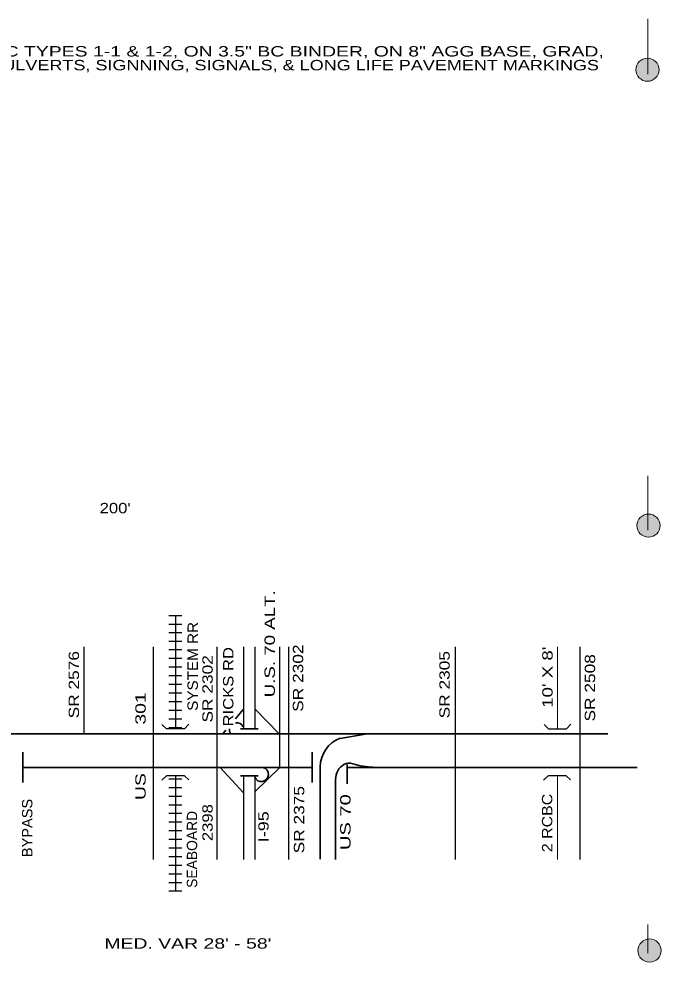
# Model space of a CAD drawing. Extents: x 0.72 to 8.65, y -6.44 to -0.46.
# Drawn here: x 2.786 to 4.645, y -3.189 to -0.457 of the extents above; entities that cross this region are included whole.
import ezdxf
from ezdxf.enums import TextEntityAlignment as Align

# ---------------------------------------------------------------- set-up
doc = ezdxf.new("R2010")
doc.units = 0
doc.header["$LTSCALE"] = 0.012
doc.layers.add('1', color=7, linetype='Continuous', lineweight=13)

msp = doc.modelspace()

# ---------------------------------------------------------------- hatches: boundary and pattern name
at = {"layer": '1'}
for points in [[(4.6391, -0.6042, 1), (4.572, -0.6042, 1)], [(4.642, -1.9247, 1), (4.575, -1.9247, 1)], [(4.645, -3.1555, 1), (4.578, -3.1555, 1)]]:
    msp.add_hatch(color=256, dxfattribs=at).paths.add_polyline_path(points)

# ---------------------------------------------------------------- linework, layer by layer
for p, q in [((4.607, -0.617), (4.607, -0.457)), ((4.607, -1.938), (4.607, -1.781)), ((4.345, -2.276), (4.345, -2.513)), ((4.345, -2.649), (4.345, -2.892)), ((4.607, -3.163), (4.607, -3.08))]:
    msp.add_line(p, q, dxfattribs=at)
at = {"layer": '1', "lineweight": 25}
for p, q in [((3.22, -2.185), (3.258, -2.185)), ((3.239, -2.185), (3.239, -2.513)), ((3.22, -2.21), (3.258, -2.21)), ((3.22, -2.234), (3.258, -2.234)), ((3.22, -2.259), (3.258, -2.259)), ((2.974, -2.276), (2.974, -2.527)), ((3.175, -2.276), (3.175, -2.892)), ((3.22, -2.284), (3.258, -2.284)), ((3.359, -2.276), (3.359, -2.892)), ((3.436, -2.276), (3.436, -2.513)), ((3.469, -2.276), (3.469, -2.513)), ((3.54, -2.276), (3.54, -2.626)), ((3.566, -2.276), (3.566, -2.892)), ((4.049, -2.276), (4.049, -2.892)), ((4.41, -2.276), (4.41, -2.892)), ((3.22, -2.309), (3.258, -2.309)), ((3.22, -2.334), (3.258, -2.334)), ((3.22, -2.359), (3.258, -2.359)), ((3.22, -2.384), (3.258, -2.384)), ((3.22, -2.409), (3.258, -2.409)), ((3.22, -2.434), (3.258, -2.434)), ((3.22, -2.459), (3.258, -2.459)), ((3.22, -2.484), (3.258, -2.484)), ((3.22, -2.509), (3.258, -2.509)), ((3.239, -2.649), (3.239, -2.983)), ((3.436, -2.649), (3.436, -2.892)), ((3.469, -2.649), (3.469, -2.892)), ((3.22, -2.658), (3.258, -2.658)), ((3.22, -2.683), (3.258, -2.683)), ((3.22, -2.708), (3.258, -2.708)), ((3.22, -2.733), (3.258, -2.733)), ((3.22, -2.758), (3.258, -2.758)), ((3.22, -2.783), (3.258, -2.783)), ((3.22, -2.808), (3.258, -2.808)), ((3.22, -2.833), (3.258, -2.833)), ((3.22, -2.858), (3.258, -2.858)), ((3.22, -2.883), (3.258, -2.883)), ((3.22, -2.908), (3.258, -2.908)), ((3.22, -2.933), (3.258, -2.933)), ((3.22, -2.958), (3.258, -2.958)), ((3.22, -2.983), (3.258, -2.983))]:
    msp.add_line(p, q, dxfattribs=at)
at = {"layer": '1', "lineweight": 35}
for p, q in [((3.413, -2.484), (3.435, -2.457)), ((3.47, -2.456), (3.539, -2.528)), ((4.491, -2.528), (2.55, -2.528)), ((3.376, -2.528), (3.385, -2.517)), ((3.716, -2.541), (3.794, -2.528)), ((3.635, -2.581), (3.635, -2.625)), ((3.736, -2.625), (3.736, -2.617)), ((3.635, -2.625), (2.797, -2.625)), ((3.436, -2.699), (3.369, -2.625)), ((3.47, -2.695), (3.54, -2.626)), ((3.635, -2.625), (3.635, -2.669)), ((3.658, -2.891), (3.658, -2.624)), ((3.736, -2.625), (3.736, -2.673)), ((4.576, -2.625), (3.74, -2.625)), ((3.702, -2.892), (3.702, -2.66))]:
    msp.add_line(p, q, dxfattribs=at)
at = {"layer": '1', "lineweight": 25}
for points in [[(3.278, -2.5), (3.265, -2.513), (3.239, -2.513), (3.213, -2.513), (3.2, -2.501)], [(4.306, -2.501), (4.319, -2.513), (4.345, -2.513), (4.371, -2.513), (4.384, -2.5)], [(3.278, -2.661), (3.265, -2.649), (3.239, -2.649), (3.213, -2.649), (3.2, -2.662)], [(4.383, -2.661), (4.37, -2.649), (4.344, -2.649), (4.318, -2.649), (4.305, -2.662)]]:
    msp.add_lwpolyline(points, dxfattribs=at)
at = {"layer": '1', "lineweight": 35}
for points in [[(3.479, -2.513), (3.453, -2.513), (3.427, -2.513)], [(2.797, -2.581), (2.797, -2.625), (2.797, -2.669)], [(3.479, -2.649), (3.453, -2.649), (3.427, -2.649)], [(3.811, -2.625), (3.736, -2.625), (3.837, -2.625)]]:
    msp.add_lwpolyline(points, dxfattribs=at)
at = {"layer": '1'}
for centre in [(4.6055, -0.6042), (4.6085, -1.9247), (4.6115, -3.1555)]:
    msp.add_circle(centre, 0.0335, dxfattribs=at)
at = {"layer": '1', "lineweight": 35}
for centre, radius, start, end in [((3.416, -2.516), 0.0206, 22.8337, 98.5961), ((3.416, -2.516), 0.0206, 173.2923, 214.8864), ((3.7455, -2.6226), 0.087, 109.8143, 180.6585), ((3.7498, -2.6577), 0.047, 119.3086, 182.4366), ((3.7418, -2.6427), 0.03, 68.5523, 119.9816), ((3.8208, -2.3867), 0.2382, 253.3721, 267.8344), ((3.4876, -2.6454), 0.0206, 202.8337, 74.7449)]:
    msp.add_arc(centre, radius, start, end, dxfattribs=at)

# ---------------------------------------------------------------- texts
at = {"layer": '1'}
for s, width, p in [('1991 8.1236903 R-84B 1" BCSC TYPES 1-1 & 1-2, ON 3.5" BC BINDER, ON 8" AGG BASE, GRAD,', 1.4, (3.2225, -0.566)), ('DRAIN, PAVING, C & G, STR, CULVERTS, SIGNNING, SIGNALS, & LONG LIFE PAVEMENT MARKINGS', 1.3, (3.222, -0.606)), ("200'", 1.2, (3.0645, -1.889)), ("MED. VAR 28' - 58'", 1.4, (3.275, -3.15))]:
    msp.add_text(s, height=0.03, dxfattribs=dict(at, width=width)).set_placement(p, align=Align.CENTER)
for s, width, p in [('U.S. 70 ALT.', 1.35, (3.527, -2.267)), ('SYSTEM RR', 1.1, (3.304, -2.3325)), ('SR 2576', 1.25, (2.96, -2.3855)), ('RICKS RD', 1.2, (3.407, -2.3915)), ('SR 2302', 1.25, (3.609, -2.3665)), ('SR 2305', 1.25, (4.033, -2.3855)), ("10' X 8'", 1.35, (4.331, -2.364)), ('SR 2302', 1.25, (3.347, -2.3975)), ('SR 2508', 1.25, (4.454, -2.3945)), ('US         301', 1.4, (3.153, -2.5635)), ('SR 2375', 1.25, (3.612, -2.7765)), ('2 RCBC', 1.15, (4.33, -2.786)), ('BYPASS', 1.05, (2.825, -2.8005)), ('US 70 ', 1.45, (3.746, -2.7755)), ('2398', 1.2, (3.347, -2.785)), ('I-95', 1.3, (3.509, -2.797))]:
    msp.add_text(s, height=0.03, rotation=90, dxfattribs=dict(at, width=width)).set_placement(p, align=Align.CENTER)
msp.add_text('SEABOARD', height=0.03, rotation=90, dxfattribs=at).set_placement((3.302, -2.8625), align=Align.CENTER)

doc.saveas('drawing.dxf')
